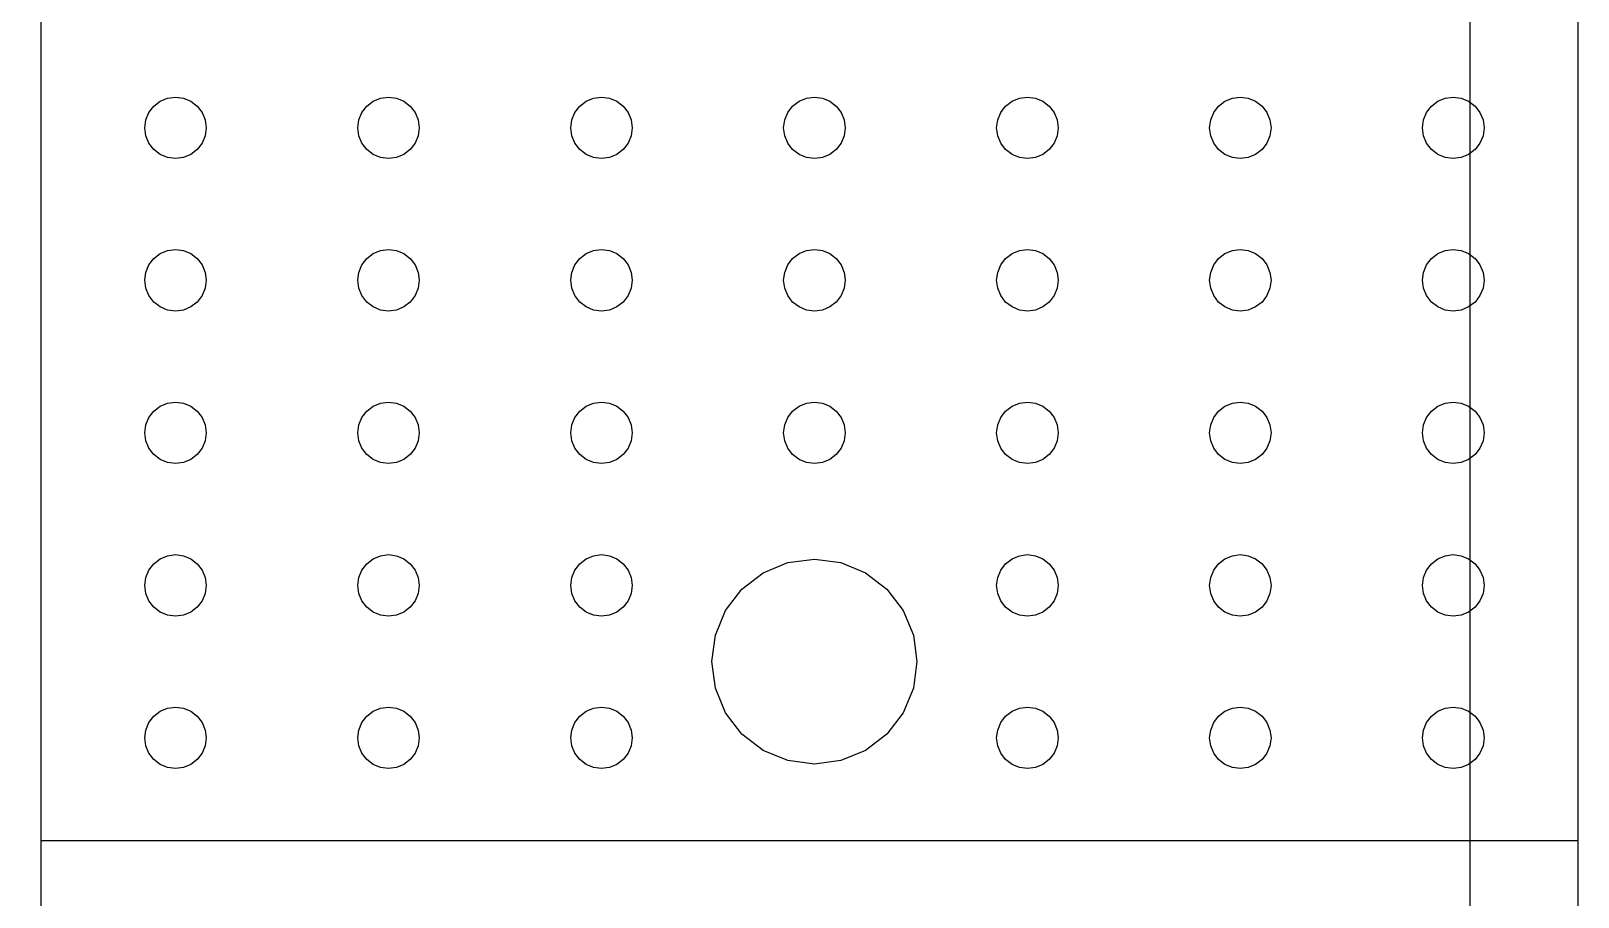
# Model space of a CAD drawing. Header units: millimetres. Extents: x 2562 to 7288, y 778 to 5635.
# Drawn here: x 5868.75 to 5883.85, y 1676.57 to 1685.02 of the extents above; entities that cross this region are included whole.
import ezdxf

# ---------------------------------------------------------------- set-up
doc = ezdxf.new("R2010")
doc.units = ezdxf.units.MM
doc.layers.add('0-gnl-gor3', color=252, linetype='Continuous')
doc.layers.add('2-tef-sabit', color=251, linetype='Continuous')

# ---------------------------------------------------------------- blocks, each defined once
blk = doc.blocks.new('ice well')
at = {"layer": '0-gnl-gor3'}
for p, q in [((62428.94, 6543.76), (62643.93, 6543.76)), ((62643.93, 6393.76), (62643.93, 6543.76)), ((62643.93, 6543.76), (62918.93, 6543.76)), ((62651.38, 6532.15), (62651.86, 6532.77)), ((62651.86, 6532.77), (62652.48, 6533.25)), ((62652.48, 6533.25), (62653.2, 6533.55)), ((62653.2, 6533.55), (62653.98, 6533.65)), ((62653.98, 6533.65), (62654.75, 6533.55)), ((62654.75, 6533.55), (62655.48, 6533.25)), ((62655.48, 6533.25), (62656.1, 6532.77)), ((62656.1, 6532.77), (62656.58, 6532.15)), ((62666.26, 6532.15), (62666.74, 6532.77)), ((62666.74, 6532.77), (62667.36, 6533.25)), ((62667.36, 6533.25), (62668.08, 6533.55)), ((62668.08, 6533.55), (62668.86, 6533.65)), ((62668.86, 6533.65), (62669.64, 6533.55)), ((62669.64, 6533.55), (62670.36, 6533.25)), ((62670.36, 6533.25), (62670.98, 6532.77)), ((62670.98, 6532.77), (62671.46, 6532.15)), ((62681.15, 6532.15), (62681.62, 6532.77)), ((62681.62, 6532.77), (62682.24, 6533.25)), ((62682.24, 6533.25), (62682.97, 6533.55)), ((62682.97, 6533.55), (62683.74, 6533.65)), ((62683.74, 6533.65), (62684.52, 6533.55)), ((62684.52, 6533.55), (62685.24, 6533.25)), ((62685.24, 6533.25), (62685.87, 6532.77)), ((62685.87, 6532.77), (62686.34, 6532.15)), ((62696.03, 6532.15), (62696.51, 6532.77)), ((62696.51, 6532.77), (62697.13, 6533.25)), ((62697.13, 6533.25), (62697.85, 6533.55)), ((62697.85, 6533.55), (62698.63, 6533.65)), ((62698.63, 6533.65), (62699.4, 6533.55)), ((62699.4, 6533.55), (62700.13, 6533.25)), ((62700.13, 6533.25), (62700.75, 6532.77)), ((62700.75, 6532.77), (62701.23, 6532.15)), ((62710.91, 6532.15), (62711.39, 6532.77)), ((62711.39, 6532.77), (62712.01, 6533.25)), ((62712.01, 6533.25), (62712.73, 6533.55)), ((62712.73, 6533.55), (62713.51, 6533.65)), ((62713.51, 6533.65), (62714.29, 6533.55)), ((62714.29, 6533.55), (62715.01, 6533.25)), ((62715.01, 6533.25), (62715.63, 6532.77)), ((62715.63, 6532.77), (62716.11, 6532.15)), ((62650.98, 6530.65), (62651.08, 6531.43)), ((62651.08, 6531.43), (62651.38, 6532.15)), ((62656.58, 6532.15), (62656.88, 6531.43)), ((62656.88, 6531.43), (62656.98, 6530.65)), ((62665.86, 6530.65), (62665.96, 6531.43)), ((62665.96, 6531.43), (62666.26, 6532.15)), ((62671.46, 6532.15), (62671.76, 6531.43)), ((62671.76, 6531.43), (62671.86, 6530.65)), ((62680.74, 6530.65), (62680.85, 6531.43)), ((62680.85, 6531.43), (62681.15, 6532.15)), ((62686.34, 6532.15), (62686.64, 6531.43)), ((62686.64, 6531.43), (62686.74, 6530.65)), ((62695.63, 6530.65), (62695.73, 6531.43)), ((62695.73, 6531.43), (62696.03, 6532.15)), ((62701.23, 6532.15), (62701.53, 6531.43)), ((62701.53, 6531.43), (62701.63, 6530.65)), ((62710.51, 6530.65), (62710.61, 6531.43)), ((62710.61, 6531.43), (62710.91, 6532.15)), ((62716.11, 6532.15), (62716.41, 6531.43)), ((62716.41, 6531.43), (62716.51, 6530.65)), ((62651.08, 6529.87), (62650.98, 6530.65)), ((62651.38, 6529.15), (62651.08, 6529.87)), ((62656.88, 6529.87), (62656.58, 6529.15)), ((62656.98, 6530.65), (62656.88, 6529.87)), ((62665.96, 6529.87), (62665.86, 6530.65)), ((62666.26, 6529.15), (62665.96, 6529.87)), ((62671.76, 6529.87), (62671.46, 6529.15)), ((62671.86, 6530.65), (62671.76, 6529.87)), ((62680.85, 6529.87), (62680.74, 6530.65)), ((62681.15, 6529.15), (62680.85, 6529.87)), ((62686.64, 6529.87), (62686.34, 6529.15)), ((62686.74, 6530.65), (62686.64, 6529.87)), ((62695.73, 6529.87), (62695.63, 6530.65)), ((62696.03, 6529.15), (62695.73, 6529.87)), ((62701.53, 6529.87), (62701.23, 6529.15)), ((62701.63, 6530.65), (62701.53, 6529.87)), ((62710.61, 6529.87), (62710.51, 6530.65)), ((62710.91, 6529.15), (62710.61, 6529.87)), ((62716.41, 6529.87), (62716.11, 6529.15)), ((62716.51, 6530.65), (62716.41, 6529.87)), ((62651.86, 6528.53), (62651.38, 6529.15)), ((62652.48, 6528.05), (62651.86, 6528.53)), ((62653.2, 6527.75), (62652.48, 6528.05)), ((62655.48, 6528.05), (62654.75, 6527.75)), ((62656.1, 6528.53), (62655.48, 6528.05)), ((62656.58, 6529.15), (62656.1, 6528.53)), ((62666.74, 6528.53), (62666.26, 6529.15)), ((62667.36, 6528.05), (62666.74, 6528.53)), ((62668.08, 6527.75), (62667.36, 6528.05)), ((62670.36, 6528.05), (62669.64, 6527.75)), ((62670.98, 6528.53), (62670.36, 6528.05)), ((62671.46, 6529.15), (62670.98, 6528.53)), ((62681.62, 6528.53), (62681.15, 6529.15)), ((62682.24, 6528.05), (62681.62, 6528.53)), ((62682.97, 6527.75), (62682.24, 6528.05)), ((62685.24, 6528.05), (62684.52, 6527.75)), ((62685.87, 6528.53), (62685.24, 6528.05)), ((62686.34, 6529.15), (62685.87, 6528.53)), ((62696.51, 6528.53), (62696.03, 6529.15)), ((62697.13, 6528.05), (62696.51, 6528.53)), ((62697.85, 6527.75), (62697.13, 6528.05)), ((62700.13, 6528.05), (62699.4, 6527.75)), ((62700.75, 6528.53), (62700.13, 6528.05)), ((62701.23, 6529.15), (62700.75, 6528.53)), ((62711.39, 6528.53), (62710.91, 6529.15)), ((62712.01, 6528.05), (62711.39, 6528.53)), ((62712.73, 6527.75), (62712.01, 6528.05)), ((62715.01, 6528.05), (62714.29, 6527.75)), ((62715.63, 6528.53), (62715.01, 6528.05)), ((62716.11, 6529.15), (62715.63, 6528.53)), ((62653.98, 6527.65), (62653.2, 6527.75)), ((62654.75, 6527.75), (62653.98, 6527.65)), ((62668.86, 6527.65), (62668.08, 6527.75)), ((62669.64, 6527.75), (62668.86, 6527.65)), ((62683.74, 6527.65), (62682.97, 6527.75)), ((62684.52, 6527.75), (62683.74, 6527.65)), ((62698.63, 6527.65), (62697.85, 6527.75)), ((62699.4, 6527.75), (62698.63, 6527.65)), ((62713.51, 6527.65), (62712.73, 6527.75)), ((62714.29, 6527.75), (62713.51, 6527.65)), ((62652.48, 6512.46), (62653.2, 6512.76)), ((62653.2, 6512.76), (62653.98, 6512.87)), ((62653.98, 6512.87), (62654.75, 6512.76)), ((62654.75, 6512.76), (62655.48, 6512.46)), ((62667.36, 6512.46), (62668.08, 6512.76)), ((62668.08, 6512.76), (62668.86, 6512.87)), ((62668.86, 6512.87), (62669.64, 6512.76)), ((62669.64, 6512.76), (62670.36, 6512.46)), ((62682.24, 6512.46), (62682.97, 6512.76)), ((62682.97, 6512.76), (62683.74, 6512.87)), ((62683.74, 6512.87), (62684.52, 6512.76)), ((62684.52, 6512.76), (62685.24, 6512.46)), ((62697.13, 6512.46), (62697.85, 6512.76)), ((62697.85, 6512.76), (62698.63, 6512.87)), ((62698.63, 6512.87), (62699.4, 6512.76)), ((62699.4, 6512.76), (62700.13, 6512.46)), ((62712.01, 6512.46), (62712.73, 6512.76)), ((62712.73, 6512.76), (62713.51, 6512.87)), ((62713.51, 6512.87), (62714.29, 6512.76)), ((62714.29, 6512.76), (62715.01, 6512.46)), ((62651.08, 6510.64), (62651.38, 6511.37)), ((62651.38, 6511.37), (62651.86, 6511.99)), ((62651.86, 6511.99), (62652.48, 6512.46)), ((62655.48, 6512.46), (62656.1, 6511.99)), ((62656.1, 6511.99), (62656.58, 6511.37)), ((62656.58, 6511.37), (62656.88, 6510.64)), ((62665.96, 6510.64), (62666.26, 6511.37)), ((62666.26, 6511.37), (62666.74, 6511.99)), ((62666.74, 6511.99), (62667.36, 6512.46)), ((62670.36, 6512.46), (62670.98, 6511.99)), ((62670.98, 6511.99), (62671.46, 6511.37)), ((62671.46, 6511.37), (62671.76, 6510.64)), ((62680.85, 6510.64), (62681.15, 6511.37)), ((62681.15, 6511.37), (62681.62, 6511.99)), ((62681.62, 6511.99), (62682.24, 6512.46)), ((62685.24, 6512.46), (62685.87, 6511.99)), ((62685.87, 6511.99), (62686.34, 6511.37)), ((62686.34, 6511.37), (62686.64, 6510.64)), ((62695.73, 6510.64), (62696.03, 6511.37)), ((62696.03, 6511.37), (62696.51, 6511.99)), ((62696.51, 6511.99), (62697.13, 6512.46)), ((62700.13, 6512.46), (62700.75, 6511.99)), ((62700.75, 6511.99), (62701.23, 6511.37)), ((62701.23, 6511.37), (62701.53, 6510.64)), ((62710.61, 6510.64), (62710.91, 6511.37)), ((62710.91, 6511.37), (62711.39, 6511.99)), ((62711.39, 6511.99), (62712.01, 6512.46)), ((62715.01, 6512.46), (62715.63, 6511.99)), ((62715.63, 6511.99), (62716.11, 6511.37)), ((62716.11, 6511.37), (62716.41, 6510.64)), ((62650.98, 6509.87), (62651.08, 6510.64)), ((62651.08, 6509.09), (62650.98, 6509.87)), ((62656.88, 6510.64), (62656.98, 6509.87)), ((62656.98, 6509.87), (62656.88, 6509.09)), ((62665.86, 6509.87), (62665.96, 6510.64)), ((62665.96, 6509.09), (62665.86, 6509.87)), ((62671.76, 6510.64), (62671.86, 6509.87)), ((62671.86, 6509.87), (62671.76, 6509.09)), ((62680.74, 6509.87), (62680.85, 6510.64)), ((62680.85, 6509.09), (62680.74, 6509.87)), ((62686.64, 6510.64), (62686.74, 6509.87)), ((62686.74, 6509.87), (62686.64, 6509.09)), ((62695.63, 6509.87), (62695.73, 6510.64)), ((62695.73, 6509.09), (62695.63, 6509.87)), ((62701.53, 6510.64), (62701.63, 6509.87)), ((62701.63, 6509.87), (62701.53, 6509.09)), ((62710.51, 6509.87), (62710.61, 6510.64)), ((62710.61, 6509.09), (62710.51, 6509.87)), ((62716.41, 6510.64), (62716.51, 6509.87)), ((62716.51, 6509.87), (62716.41, 6509.09)), ((62651.38, 6508.37), (62651.08, 6509.09)), ((62651.86, 6507.74), (62651.38, 6508.37)), ((62656.58, 6508.37), (62656.1, 6507.74)), ((62656.88, 6509.09), (62656.58, 6508.37)), ((62666.26, 6508.37), (62665.96, 6509.09)), ((62666.74, 6507.74), (62666.26, 6508.37)), ((62671.46, 6508.37), (62670.98, 6507.74)), ((62671.76, 6509.09), (62671.46, 6508.37)), ((62681.15, 6508.37), (62680.85, 6509.09)), ((62681.62, 6507.74), (62681.15, 6508.37)), ((62686.34, 6508.37), (62685.87, 6507.74)), ((62686.64, 6509.09), (62686.34, 6508.37)), ((62696.03, 6508.37), (62695.73, 6509.09)), ((62696.51, 6507.74), (62696.03, 6508.37)), ((62701.23, 6508.37), (62700.75, 6507.74)), ((62701.53, 6509.09), (62701.23, 6508.37)), ((62710.91, 6508.37), (62710.61, 6509.09)), ((62711.39, 6507.74), (62710.91, 6508.37)), ((62716.11, 6508.37), (62715.63, 6507.74)), ((62716.41, 6509.09), (62716.11, 6508.37)), ((62652.48, 6507.27), (62651.86, 6507.74)), ((62653.2, 6506.97), (62652.48, 6507.27)), ((62653.98, 6506.87), (62653.2, 6506.97)), ((62654.75, 6506.97), (62653.98, 6506.87)), ((62655.48, 6507.27), (62654.75, 6506.97)), ((62656.1, 6507.74), (62655.48, 6507.27)), ((62667.36, 6507.27), (62666.74, 6507.74)), ((62668.08, 6506.97), (62667.36, 6507.27)), ((62668.86, 6506.87), (62668.08, 6506.97)), ((62669.64, 6506.97), (62668.86, 6506.87)), ((62670.36, 6507.27), (62669.64, 6506.97)), ((62670.98, 6507.74), (62670.36, 6507.27)), ((62682.24, 6507.27), (62681.62, 6507.74)), ((62682.97, 6506.97), (62682.24, 6507.27)), ((62683.74, 6506.87), (62682.97, 6506.97)), ((62684.52, 6506.97), (62683.74, 6506.87)), ((62685.24, 6507.27), (62684.52, 6506.97)), ((62685.87, 6507.74), (62685.24, 6507.27)), ((62697.13, 6507.27), (62696.51, 6507.74)), ((62697.85, 6506.97), (62697.13, 6507.27)), ((62698.63, 6506.87), (62697.85, 6506.97)), ((62699.4, 6506.97), (62698.63, 6506.87)), ((62700.13, 6507.27), (62699.4, 6506.97)), ((62700.75, 6507.74), (62700.13, 6507.27)), ((62712.01, 6507.27), (62711.39, 6507.74)), ((62712.73, 6506.97), (62712.01, 6507.27)), ((62713.51, 6506.87), (62712.73, 6506.97)), ((62714.29, 6506.97), (62713.51, 6506.87)), ((62715.01, 6507.27), (62714.29, 6506.97)), ((62715.63, 6507.74), (62715.01, 6507.27)), ((62651.86, 6491.2), (62652.48, 6491.68)), ((62652.48, 6491.68), (62653.2, 6491.98)), ((62653.2, 6491.98), (62653.98, 6492.08)), ((62653.98, 6492.08), (62654.75, 6491.98)), ((62654.75, 6491.98), (62655.48, 6491.68)), ((62655.48, 6491.68), (62656.1, 6491.2)), ((62666.74, 6491.2), (62667.36, 6491.68)), ((62667.36, 6491.68), (62668.08, 6491.98)), ((62668.08, 6491.98), (62668.86, 6492.08)), ((62668.86, 6492.08), (62669.64, 6491.98)), ((62669.64, 6491.98), (62670.36, 6491.68)), ((62670.36, 6491.68), (62670.98, 6491.2)), ((62681.62, 6491.2), (62682.24, 6491.68)), ((62682.24, 6491.68), (62682.97, 6491.98)), ((62682.97, 6491.98), (62683.74, 6492.08)), ((62683.74, 6492.08), (62684.52, 6491.98)), ((62684.52, 6491.98), (62685.24, 6491.68)), ((62685.24, 6491.68), (62685.87, 6491.2)), ((62696.51, 6491.2), (62697.13, 6491.68)), ((62697.13, 6491.68), (62697.85, 6491.98)), ((62697.85, 6491.98), (62698.63, 6492.08)), ((62698.63, 6492.08), (62699.4, 6491.98)), ((62699.4, 6491.98), (62700.13, 6491.68)), ((62700.13, 6491.68), (62700.75, 6491.2)), ((62711.39, 6491.2), (62712.01, 6491.68)), ((62712.01, 6491.68), (62712.73, 6491.98)), ((62712.73, 6491.98), (62713.51, 6492.08)), ((62713.51, 6492.08), (62714.29, 6491.98)), ((62714.29, 6491.98), (62715.01, 6491.68)), ((62715.01, 6491.68), (62715.63, 6491.2)), ((62651.08, 6489.86), (62651.38, 6490.58)), ((62651.38, 6490.58), (62651.86, 6491.2)), ((62656.1, 6491.2), (62656.58, 6490.58)), ((62656.58, 6490.58), (62656.88, 6489.86)), ((62665.96, 6489.86), (62666.26, 6490.58)), ((62666.26, 6490.58), (62666.74, 6491.2)), ((62670.98, 6491.2), (62671.46, 6490.58)), ((62671.46, 6490.58), (62671.76, 6489.86)), ((62680.85, 6489.86), (62681.15, 6490.58)), ((62681.15, 6490.58), (62681.62, 6491.2)), ((62685.87, 6491.2), (62686.34, 6490.58)), ((62686.34, 6490.58), (62686.64, 6489.86)), ((62695.73, 6489.86), (62696.03, 6490.58)), ((62696.03, 6490.58), (62696.51, 6491.2)), ((62700.75, 6491.2), (62701.23, 6490.58)), ((62701.23, 6490.58), (62701.53, 6489.86)), ((62710.61, 6489.86), (62710.91, 6490.58)), ((62710.91, 6490.58), (62711.39, 6491.2)), ((62715.63, 6491.2), (62716.11, 6490.58)), ((62716.11, 6490.58), (62716.41, 6489.86)), ((62650.98, 6489.08), (62651.08, 6489.86)), ((62651.08, 6488.3), (62650.98, 6489.08)), ((62656.88, 6489.86), (62656.98, 6489.08)), ((62656.98, 6489.08), (62656.88, 6488.3)), ((62665.86, 6489.08), (62665.96, 6489.86)), ((62665.96, 6488.3), (62665.86, 6489.08)), ((62671.76, 6489.86), (62671.86, 6489.08)), ((62671.86, 6489.08), (62671.76, 6488.3)), ((62680.74, 6489.08), (62680.85, 6489.86)), ((62680.85, 6488.3), (62680.74, 6489.08)), ((62686.64, 6489.86), (62686.74, 6489.08)), ((62686.74, 6489.08), (62686.64, 6488.3)), ((62695.63, 6489.08), (62695.73, 6489.86)), ((62695.73, 6488.3), (62695.63, 6489.08)), ((62701.53, 6489.86), (62701.63, 6489.08)), ((62701.63, 6489.08), (62701.53, 6488.3)), ((62710.51, 6489.08), (62710.61, 6489.86)), ((62710.61, 6488.3), (62710.51, 6489.08)), ((62716.41, 6489.86), (62716.51, 6489.08)), ((62716.51, 6489.08), (62716.41, 6488.3)), ((62651.38, 6487.58), (62651.08, 6488.3)), ((62651.86, 6486.96), (62651.38, 6487.58)), ((62656.58, 6487.58), (62656.1, 6486.96)), ((62656.88, 6488.3), (62656.58, 6487.58)), ((62666.26, 6487.58), (62665.96, 6488.3)), ((62666.74, 6486.96), (62666.26, 6487.58)), ((62671.46, 6487.58), (62670.98, 6486.96)), ((62671.76, 6488.3), (62671.46, 6487.58)), ((62681.15, 6487.58), (62680.85, 6488.3)), ((62681.62, 6486.96), (62681.15, 6487.58)), ((62686.34, 6487.58), (62685.87, 6486.96)), ((62686.64, 6488.3), (62686.34, 6487.58)), ((62696.03, 6487.58), (62695.73, 6488.3)), ((62696.51, 6486.96), (62696.03, 6487.58)), ((62701.23, 6487.58), (62700.75, 6486.96)), ((62701.53, 6488.3), (62701.23, 6487.58)), ((62710.91, 6487.58), (62710.61, 6488.3)), ((62711.39, 6486.96), (62710.91, 6487.58)), ((62716.11, 6487.58), (62715.63, 6486.96)), ((62716.41, 6488.3), (62716.11, 6487.58)), ((62652.48, 6486.48), (62651.86, 6486.96)), ((62653.2, 6486.18), (62652.48, 6486.48)), ((62653.98, 6486.08), (62653.2, 6486.18)), ((62654.75, 6486.18), (62653.98, 6486.08)), ((62655.48, 6486.48), (62654.75, 6486.18)), ((62656.1, 6486.96), (62655.48, 6486.48)), ((62667.36, 6486.48), (62666.74, 6486.96)), ((62668.08, 6486.18), (62667.36, 6486.48)), ((62668.86, 6486.08), (62668.08, 6486.18)), ((62669.64, 6486.18), (62668.86, 6486.08)), ((62670.36, 6486.48), (62669.64, 6486.18)), ((62670.98, 6486.96), (62670.36, 6486.48)), ((62682.24, 6486.48), (62681.62, 6486.96)), ((62682.97, 6486.18), (62682.24, 6486.48)), ((62683.74, 6486.08), (62682.97, 6486.18)), ((62684.52, 6486.18), (62683.74, 6486.08)), ((62685.24, 6486.48), (62684.52, 6486.18)), ((62685.87, 6486.96), (62685.24, 6486.48)), ((62697.13, 6486.48), (62696.51, 6486.96)), ((62697.85, 6486.18), (62697.13, 6486.48)), ((62698.63, 6486.08), (62697.85, 6486.18)), ((62699.4, 6486.18), (62698.63, 6486.08)), ((62700.13, 6486.48), (62699.4, 6486.18)), ((62700.75, 6486.96), (62700.13, 6486.48)), ((62712.01, 6486.48), (62711.39, 6486.96)), ((62712.73, 6486.18), (62712.01, 6486.48)), ((62713.51, 6486.08), (62712.73, 6486.18)), ((62714.29, 6486.18), (62713.51, 6486.08)), ((62715.01, 6486.48), (62714.29, 6486.18)), ((62715.63, 6486.96), (62715.01, 6486.48)), ((62658.83, 6477.96), (62661.42, 6478.3)), ((62661.42, 6478.3), (62664.01, 6477.96)), ((62654.35, 6475.37), (62656.42, 6476.96)), ((62656.42, 6476.96), (62658.83, 6477.96)), ((62664.01, 6477.96), (62666.42, 6476.96)), ((62666.42, 6476.96), (62668.49, 6475.37)), ((62652.76, 6473.3), (62654.35, 6475.37)), ((62668.49, 6475.37), (62670.08, 6473.3)), ((62651.76, 6470.88), (62652.76, 6473.3)), ((62670.08, 6473.3), (62671.08, 6470.88)), ((62651.42, 6468.3), (62651.76, 6470.88)), ((62671.08, 6470.88), (62671.42, 6468.3)), ((62681.62, 6470.42), (62682.24, 6470.89)), ((62682.24, 6470.89), (62682.97, 6471.19)), ((62682.97, 6471.19), (62683.74, 6471.3)), ((62683.74, 6471.3), (62684.52, 6471.19)), ((62684.52, 6471.19), (62685.24, 6470.89)), ((62685.24, 6470.89), (62685.87, 6470.42)), ((62696.51, 6470.42), (62697.13, 6470.89)), ((62697.13, 6470.89), (62697.85, 6471.19)), ((62697.85, 6471.19), (62698.63, 6471.3)), ((62698.63, 6471.3), (62699.4, 6471.19)), ((62699.4, 6471.19), (62700.13, 6470.89)), ((62700.13, 6470.89), (62700.75, 6470.42)), ((62711.39, 6470.42), (62712.01, 6470.89)), ((62712.01, 6470.89), (62712.73, 6471.19)), ((62712.73, 6471.19), (62713.51, 6471.3)), ((62713.51, 6471.3), (62714.29, 6471.19)), ((62714.29, 6471.19), (62715.01, 6470.89)), ((62715.01, 6470.89), (62715.63, 6470.42)), ((62680.74, 6468.3), (62680.85, 6469.07)), ((62680.85, 6469.07), (62681.15, 6469.8)), ((62681.15, 6469.8), (62681.62, 6470.42)), ((62685.87, 6470.42), (62686.34, 6469.8)), ((62686.34, 6469.8), (62686.64, 6469.07)), ((62686.64, 6469.07), (62686.74, 6468.3)), ((62695.63, 6468.3), (62695.73, 6469.07)), ((62695.73, 6469.07), (62696.03, 6469.8)), ((62696.03, 6469.8), (62696.51, 6470.42)), ((62700.75, 6470.42), (62701.23, 6469.8)), ((62701.23, 6469.8), (62701.53, 6469.07)), ((62701.53, 6469.07), (62701.63, 6468.3)), ((62710.51, 6468.3), (62710.61, 6469.07)), ((62710.61, 6469.07), (62710.91, 6469.8)), ((62710.91, 6469.8), (62711.39, 6470.42)), ((62715.63, 6470.42), (62716.11, 6469.8)), ((62716.11, 6469.8), (62716.41, 6469.07)), ((62716.41, 6469.07), (62716.51, 6468.3)), ((62651.76, 6465.71), (62651.42, 6468.3)), ((62671.42, 6468.3), (62671.08, 6465.71)), ((62680.85, 6467.52), (62680.74, 6468.3)), ((62681.15, 6466.8), (62680.85, 6467.52)), ((62686.64, 6467.52), (62686.34, 6466.8)), ((62686.74, 6468.3), (62686.64, 6467.52)), ((62695.73, 6467.52), (62695.63, 6468.3)), ((62696.03, 6466.8), (62695.73, 6467.52)), ((62701.53, 6467.52), (62701.23, 6466.8)), ((62701.63, 6468.3), (62701.53, 6467.52)), ((62710.61, 6467.52), (62710.51, 6468.3)), ((62710.91, 6466.8), (62710.61, 6467.52)), ((62716.41, 6467.52), (62716.11, 6466.8)), ((62716.51, 6468.3), (62716.41, 6467.52)), ((62681.62, 6466.17), (62681.15, 6466.8)), ((62682.24, 6465.7), (62681.62, 6466.17)), ((62685.87, 6466.17), (62685.24, 6465.7)), ((62686.34, 6466.8), (62685.87, 6466.17)), ((62696.51, 6466.17), (62696.03, 6466.8)), ((62697.13, 6465.7), (62696.51, 6466.17)), ((62700.75, 6466.17), (62700.13, 6465.7)), ((62701.23, 6466.8), (62700.75, 6466.17)), ((62711.39, 6466.17), (62710.91, 6466.8)), ((62712.01, 6465.7), (62711.39, 6466.17)), ((62715.63, 6466.17), (62715.01, 6465.7)), ((62716.11, 6466.8), (62715.63, 6466.17)), ((62652.76, 6463.3), (62651.76, 6465.71)), ((62671.08, 6465.71), (62670.08, 6463.3)), ((62682.97, 6465.4), (62682.24, 6465.7)), ((62683.74, 6465.3), (62682.97, 6465.4)), ((62684.52, 6465.4), (62683.74, 6465.3)), ((62685.24, 6465.7), (62684.52, 6465.4)), ((62697.85, 6465.4), (62697.13, 6465.7)), ((62698.63, 6465.3), (62697.85, 6465.4)), ((62699.4, 6465.4), (62698.63, 6465.3)), ((62700.13, 6465.7), (62699.4, 6465.4)), ((62712.73, 6465.4), (62712.01, 6465.7)), ((62713.51, 6465.3), (62712.73, 6465.4)), ((62714.29, 6465.4), (62713.51, 6465.3)), ((62715.01, 6465.7), (62714.29, 6465.4)), ((62654.35, 6461.22), (62652.76, 6463.3)), ((62670.08, 6463.3), (62668.49, 6461.22)), ((62656.42, 6459.64), (62654.35, 6461.22)), ((62668.49, 6461.22), (62666.42, 6459.64)), ((62658.83, 6458.64), (62656.42, 6459.64)), ((62661.42, 6458.3), (62658.83, 6458.64)), ((62664.01, 6458.64), (62661.42, 6458.3)), ((62666.42, 6459.64), (62664.01, 6458.64)), ((62651.38, 6449.01), (62651.86, 6449.63)), ((62651.86, 6449.63), (62652.48, 6450.11)), ((62652.48, 6450.11), (62653.2, 6450.41)), ((62653.2, 6450.41), (62653.98, 6450.51)), ((62653.98, 6450.51), (62654.75, 6450.41)), ((62654.75, 6450.41), (62655.48, 6450.11)), ((62655.48, 6450.11), (62656.1, 6449.63)), ((62656.1, 6449.63), (62656.58, 6449.01)), ((62666.26, 6449.01), (62666.74, 6449.63)), ((62666.74, 6449.63), (62667.36, 6450.11)), ((62667.36, 6450.11), (62668.08, 6450.41)), ((62668.08, 6450.41), (62668.86, 6450.51)), ((62668.86, 6450.51), (62669.64, 6450.41)), ((62669.64, 6450.41), (62670.36, 6450.11)), ((62670.36, 6450.11), (62670.98, 6449.63)), ((62670.98, 6449.63), (62671.46, 6449.01)), ((62681.15, 6449.01), (62681.62, 6449.63)), ((62681.62, 6449.63), (62682.24, 6450.11)), ((62682.24, 6450.11), (62682.97, 6450.41)), ((62682.97, 6450.41), (62683.74, 6450.51)), ((62683.74, 6450.51), (62684.52, 6450.41)), ((62684.52, 6450.41), (62685.24, 6450.11)), ((62685.24, 6450.11), (62685.87, 6449.63)), ((62685.87, 6449.63), (62686.34, 6449.01)), ((62696.03, 6449.01), (62696.51, 6449.63)), ((62696.51, 6449.63), (62697.13, 6450.11)), ((62697.13, 6450.11), (62697.85, 6450.41)), ((62697.85, 6450.41), (62698.63, 6450.51)), ((62698.63, 6450.51), (62699.4, 6450.41)), ((62699.4, 6450.41), (62700.13, 6450.11)), ((62700.13, 6450.11), (62700.75, 6449.63)), ((62700.75, 6449.63), (62701.23, 6449.01)), ((62710.91, 6449.01), (62711.39, 6449.63)), ((62711.39, 6449.63), (62712.01, 6450.11)), ((62712.01, 6450.11), (62712.73, 6450.41)), ((62712.73, 6450.41), (62713.51, 6450.51)), ((62713.51, 6450.51), (62714.29, 6450.41)), ((62714.29, 6450.41), (62715.01, 6450.11)), ((62715.01, 6450.11), (62715.63, 6449.63)), ((62715.63, 6449.63), (62716.11, 6449.01)), ((62650.98, 6447.51), (62651.08, 6448.29)), ((62651.08, 6448.29), (62651.38, 6449.01)), ((62656.58, 6449.01), (62656.88, 6448.29)), ((62656.88, 6448.29), (62656.98, 6447.51)), ((62665.86, 6447.51), (62665.96, 6448.29)), ((62665.96, 6448.29), (62666.26, 6449.01)), ((62671.46, 6449.01), (62671.76, 6448.29)), ((62671.76, 6448.29), (62671.86, 6447.51)), ((62680.74, 6447.51), (62680.85, 6448.29)), ((62680.85, 6448.29), (62681.15, 6449.01)), ((62686.34, 6449.01), (62686.64, 6448.29)), ((62686.64, 6448.29), (62686.74, 6447.51)), ((62695.63, 6447.51), (62695.73, 6448.29)), ((62695.73, 6448.29), (62696.03, 6449.01)), ((62701.23, 6449.01), (62701.53, 6448.29)), ((62701.53, 6448.29), (62701.63, 6447.51)), ((62710.51, 6447.51), (62710.61, 6448.29)), ((62710.61, 6448.29), (62710.91, 6449.01)), ((62716.11, 6449.01), (62716.41, 6448.29)), ((62716.41, 6448.29), (62716.51, 6447.51)), ((62651.08, 6446.73), (62650.98, 6447.51)), ((62651.38, 6446.01), (62651.08, 6446.73)), ((62656.88, 6446.73), (62656.58, 6446.01)), ((62656.98, 6447.51), (62656.88, 6446.73)), ((62665.96, 6446.73), (62665.86, 6447.51)), ((62666.26, 6446.01), (62665.96, 6446.73)), ((62671.76, 6446.73), (62671.46, 6446.01)), ((62671.86, 6447.51), (62671.76, 6446.73)), ((62680.85, 6446.73), (62680.74, 6447.51)), ((62681.15, 6446.01), (62680.85, 6446.73)), ((62686.64, 6446.73), (62686.34, 6446.01)), ((62686.74, 6447.51), (62686.64, 6446.73)), ((62695.73, 6446.73), (62695.63, 6447.51)), ((62696.03, 6446.01), (62695.73, 6446.73)), ((62701.53, 6446.73), (62701.23, 6446.01)), ((62701.63, 6447.51), (62701.53, 6446.73)), ((62710.61, 6446.73), (62710.51, 6447.51)), ((62710.91, 6446.01), (62710.61, 6446.73)), ((62716.41, 6446.73), (62716.11, 6446.01)), ((62716.51, 6447.51), (62716.41, 6446.73)), ((62651.86, 6445.39), (62651.38, 6446.01)), ((62652.48, 6444.91), (62651.86, 6445.39)), ((62653.2, 6444.61), (62652.48, 6444.91)), ((62655.48, 6444.91), (62654.75, 6444.61)), ((62656.1, 6445.39), (62655.48, 6444.91)), ((62656.58, 6446.01), (62656.1, 6445.39)), ((62666.74, 6445.39), (62666.26, 6446.01)), ((62667.36, 6444.91), (62666.74, 6445.39)), ((62668.08, 6444.61), (62667.36, 6444.91)), ((62670.36, 6444.91), (62669.64, 6444.61)), ((62670.98, 6445.39), (62670.36, 6444.91)), ((62671.46, 6446.01), (62670.98, 6445.39)), ((62681.62, 6445.39), (62681.15, 6446.01)), ((62682.24, 6444.91), (62681.62, 6445.39)), ((62682.97, 6444.61), (62682.24, 6444.91)), ((62685.24, 6444.91), (62684.52, 6444.61)), ((62685.87, 6445.39), (62685.24, 6444.91)), ((62686.34, 6446.01), (62685.87, 6445.39)), ((62696.51, 6445.39), (62696.03, 6446.01)), ((62697.13, 6444.91), (62696.51, 6445.39)), ((62697.85, 6444.61), (62697.13, 6444.91)), ((62700.13, 6444.91), (62699.4, 6444.61)), ((62700.75, 6445.39), (62700.13, 6444.91)), ((62701.23, 6446.01), (62700.75, 6445.39)), ((62711.39, 6445.39), (62710.91, 6446.01)), ((62712.01, 6444.91), (62711.39, 6445.39)), ((62712.73, 6444.61), (62712.01, 6444.91)), ((62715.01, 6444.91), (62714.29, 6444.61)), ((62715.63, 6445.39), (62715.01, 6444.91)), ((62716.11, 6446.01), (62715.63, 6445.39)), ((62653.98, 6444.51), (62653.2, 6444.61)), ((62654.75, 6444.61), (62653.98, 6444.51)), ((62668.86, 6444.51), (62668.08, 6444.61)), ((62669.64, 6444.61), (62668.86, 6444.51)), ((62683.74, 6444.51), (62682.97, 6444.61)), ((62684.52, 6444.61), (62683.74, 6444.51)), ((62698.63, 6444.51), (62697.85, 6444.61)), ((62699.4, 6444.61), (62698.63, 6444.51)), ((62713.51, 6444.51), (62712.73, 6444.61)), ((62714.29, 6444.61), (62713.51, 6444.51)), ((62653.2, 6429.62), (62653.98, 6429.73)), ((62653.98, 6429.73), (62654.75, 6429.62)), ((62668.08, 6429.62), (62668.86, 6429.73)), ((62668.86, 6429.73), (62669.64, 6429.62)), ((62682.97, 6429.62), (62683.74, 6429.73)), ((62683.74, 6429.73), (62684.52, 6429.62)), ((62697.85, 6429.62), (62698.63, 6429.73)), ((62698.63, 6429.73), (62699.4, 6429.62)), ((62712.73, 6429.62), (62713.51, 6429.73)), ((62713.51, 6429.73), (62714.29, 6429.62)), ((62651.08, 6427.5), (62651.38, 6428.23)), ((62651.38, 6428.23), (62651.86, 6428.85)), ((62651.86, 6428.85), (62652.48, 6429.32)), ((62652.48, 6429.32), (62653.2, 6429.62)), ((62654.75, 6429.62), (62655.48, 6429.32)), ((62655.48, 6429.32), (62656.1, 6428.85)), ((62656.1, 6428.85), (62656.58, 6428.23)), ((62656.58, 6428.23), (62656.88, 6427.5)), ((62665.96, 6427.5), (62666.26, 6428.23)), ((62666.26, 6428.23), (62666.74, 6428.85)), ((62666.74, 6428.85), (62667.36, 6429.32)), ((62667.36, 6429.32), (62668.08, 6429.62)), ((62669.64, 6429.62), (62670.36, 6429.32)), ((62670.36, 6429.32), (62670.98, 6428.85)), ((62670.98, 6428.85), (62671.46, 6428.23)), ((62671.46, 6428.23), (62671.76, 6427.5)), ((62680.85, 6427.5), (62681.15, 6428.23)), ((62681.15, 6428.23), (62681.62, 6428.85)), ((62681.62, 6428.85), (62682.24, 6429.32)), ((62682.24, 6429.32), (62682.97, 6429.62)), ((62684.52, 6429.62), (62685.24, 6429.32)), ((62685.24, 6429.32), (62685.87, 6428.85)), ((62685.87, 6428.85), (62686.34, 6428.23)), ((62686.34, 6428.23), (62686.64, 6427.5)), ((62695.73, 6427.5), (62696.03, 6428.23)), ((62696.03, 6428.23), (62696.51, 6428.85)), ((62696.51, 6428.85), (62697.13, 6429.32)), ((62697.13, 6429.32), (62697.85, 6429.62)), ((62699.4, 6429.62), (62700.13, 6429.32)), ((62700.13, 6429.32), (62700.75, 6428.85)), ((62700.75, 6428.85), (62701.23, 6428.23)), ((62701.23, 6428.23), (62701.53, 6427.5)), ((62710.61, 6427.5), (62710.91, 6428.23)), ((62710.91, 6428.23), (62711.39, 6428.85)), ((62711.39, 6428.85), (62712.01, 6429.32)), ((62712.01, 6429.32), (62712.73, 6429.62)), ((62714.29, 6429.62), (62715.01, 6429.32)), ((62715.01, 6429.32), (62715.63, 6428.85)), ((62715.63, 6428.85), (62716.11, 6428.23)), ((62716.11, 6428.23), (62716.41, 6427.5)), ((62650.98, 6426.73), (62651.08, 6427.5)), ((62651.08, 6425.95), (62650.98, 6426.73)), ((62656.88, 6427.5), (62656.98, 6426.73)), ((62656.98, 6426.73), (62656.88, 6425.95)), ((62665.86, 6426.73), (62665.96, 6427.5)), ((62665.96, 6425.95), (62665.86, 6426.73)), ((62671.76, 6427.5), (62671.86, 6426.73)), ((62671.86, 6426.73), (62671.76, 6425.95)), ((62680.74, 6426.73), (62680.85, 6427.5)), ((62680.85, 6425.95), (62680.74, 6426.73)), ((62686.64, 6427.5), (62686.74, 6426.73)), ((62686.74, 6426.73), (62686.64, 6425.95)), ((62695.63, 6426.73), (62695.73, 6427.5)), ((62695.73, 6425.95), (62695.63, 6426.73)), ((62701.53, 6427.5), (62701.63, 6426.73)), ((62701.63, 6426.73), (62701.53, 6425.95)), ((62710.51, 6426.73), (62710.61, 6427.5)), ((62710.61, 6425.95), (62710.51, 6426.73)), ((62716.41, 6427.5), (62716.51, 6426.73)), ((62716.51, 6426.73), (62716.41, 6425.95)), ((62651.38, 6425.23), (62651.08, 6425.95)), ((62651.86, 6424.6), (62651.38, 6425.23)), ((62656.58, 6425.23), (62656.1, 6424.6)), ((62656.88, 6425.95), (62656.58, 6425.23)), ((62666.26, 6425.23), (62665.96, 6425.95)), ((62666.74, 6424.6), (62666.26, 6425.23)), ((62671.46, 6425.23), (62670.98, 6424.6)), ((62671.76, 6425.95), (62671.46, 6425.23)), ((62681.15, 6425.23), (62680.85, 6425.95)), ((62681.62, 6424.6), (62681.15, 6425.23)), ((62686.34, 6425.23), (62685.87, 6424.6)), ((62686.64, 6425.95), (62686.34, 6425.23)), ((62696.03, 6425.23), (62695.73, 6425.95)), ((62696.51, 6424.6), (62696.03, 6425.23)), ((62701.23, 6425.23), (62700.75, 6424.6)), ((62701.53, 6425.95), (62701.23, 6425.23)), ((62710.91, 6425.23), (62710.61, 6425.95)), ((62711.39, 6424.6), (62710.91, 6425.23)), ((62716.11, 6425.23), (62715.63, 6424.6)), ((62716.41, 6425.95), (62716.11, 6425.23)), ((62652.48, 6424.13), (62651.86, 6424.6)), ((62653.2, 6423.83), (62652.48, 6424.13)), ((62653.98, 6423.73), (62653.2, 6423.83)), ((62654.75, 6423.83), (62653.98, 6423.73)), ((62655.48, 6424.13), (62654.75, 6423.83)), ((62656.1, 6424.6), (62655.48, 6424.13)), ((62667.36, 6424.13), (62666.74, 6424.6)), ((62668.08, 6423.83), (62667.36, 6424.13)), ((62668.86, 6423.73), (62668.08, 6423.83)), ((62669.64, 6423.83), (62668.86, 6423.73)), ((62670.36, 6424.13), (62669.64, 6423.83)), ((62670.98, 6424.6), (62670.36, 6424.13)), ((62682.24, 6424.13), (62681.62, 6424.6)), ((62682.97, 6423.83), (62682.24, 6424.13)), ((62683.74, 6423.73), (62682.97, 6423.83)), ((62684.52, 6423.83), (62683.74, 6423.73)), ((62685.24, 6424.13), (62684.52, 6423.83)), ((62685.87, 6424.6), (62685.24, 6424.13)), ((62697.13, 6424.13), (62696.51, 6424.6)), ((62697.85, 6423.83), (62697.13, 6424.13)), ((62698.63, 6423.73), (62697.85, 6423.83)), ((62699.4, 6423.83), (62698.63, 6423.73)), ((62700.13, 6424.13), (62699.4, 6423.83)), ((62700.75, 6424.6), (62700.13, 6424.13)), ((62712.01, 6424.13), (62711.39, 6424.6)), ((62712.73, 6423.83), (62712.01, 6424.13)), ((62713.51, 6423.73), (62712.73, 6423.83)), ((62714.29, 6423.83), (62713.51, 6423.73)), ((62715.01, 6424.13), (62714.29, 6423.83)), ((62715.63, 6424.6), (62715.01, 6424.13)), ((62651.86, 6408.06), (62652.48, 6408.54)), ((62652.48, 6408.54), (62653.2, 6408.84)), ((62653.2, 6408.84), (62653.98, 6408.94)), ((62653.98, 6408.94), (62654.75, 6408.84)), ((62654.75, 6408.84), (62655.48, 6408.54)), ((62655.48, 6408.54), (62656.1, 6408.06)), ((62666.74, 6408.06), (62667.36, 6408.54)), ((62667.36, 6408.54), (62668.08, 6408.84)), ((62668.08, 6408.84), (62668.86, 6408.94)), ((62668.86, 6408.94), (62669.64, 6408.84)), ((62669.64, 6408.84), (62670.36, 6408.54)), ((62670.36, 6408.54), (62670.98, 6408.06)), ((62681.62, 6408.06), (62682.24, 6408.54)), ((62682.24, 6408.54), (62682.97, 6408.84)), ((62682.97, 6408.84), (62683.74, 6408.94)), ((62683.74, 6408.94), (62684.52, 6408.84)), ((62684.52, 6408.84), (62685.24, 6408.54)), ((62685.24, 6408.54), (62685.87, 6408.06)), ((62696.51, 6408.06), (62697.13, 6408.54)), ((62697.13, 6408.54), (62697.85, 6408.84)), ((62697.85, 6408.84), (62698.63, 6408.94)), ((62698.63, 6408.94), (62699.4, 6408.84)), ((62699.4, 6408.84), (62700.13, 6408.54)), ((62700.13, 6408.54), (62700.75, 6408.06)), ((62711.39, 6408.06), (62712.01, 6408.54)), ((62712.01, 6408.54), (62712.73, 6408.84)), ((62712.73, 6408.84), (62713.51, 6408.94)), ((62713.51, 6408.94), (62714.29, 6408.84)), ((62714.29, 6408.84), (62715.01, 6408.54)), ((62715.01, 6408.54), (62715.63, 6408.06)), ((62651.08, 6406.72), (62651.38, 6407.44)), ((62651.38, 6407.44), (62651.86, 6408.06)), ((62656.1, 6408.06), (62656.58, 6407.44)), ((62656.58, 6407.44), (62656.88, 6406.72)), ((62665.96, 6406.72), (62666.26, 6407.44)), ((62666.26, 6407.44), (62666.74, 6408.06)), ((62670.98, 6408.06), (62671.46, 6407.44)), ((62671.46, 6407.44), (62671.76, 6406.72)), ((62680.85, 6406.72), (62681.15, 6407.44)), ((62681.15, 6407.44), (62681.62, 6408.06)), ((62685.87, 6408.06), (62686.34, 6407.44)), ((62686.34, 6407.44), (62686.64, 6406.72)), ((62695.73, 6406.72), (62696.03, 6407.44)), ((62696.03, 6407.44), (62696.51, 6408.06)), ((62700.75, 6408.06), (62701.23, 6407.44)), ((62701.23, 6407.44), (62701.53, 6406.72)), ((62710.61, 6406.72), (62710.91, 6407.44)), ((62710.91, 6407.44), (62711.39, 6408.06)), ((62715.63, 6408.06), (62716.11, 6407.44)), ((62716.11, 6407.44), (62716.41, 6406.72)), ((62650.98, 6405.94), (62651.08, 6406.72)), ((62651.08, 6405.16), (62650.98, 6405.94)), ((62656.88, 6406.72), (62656.98, 6405.94)), ((62656.98, 6405.94), (62656.88, 6405.16)), ((62665.86, 6405.94), (62665.96, 6406.72)), ((62665.96, 6405.16), (62665.86, 6405.94)), ((62671.76, 6406.72), (62671.86, 6405.94)), ((62671.86, 6405.94), (62671.76, 6405.16)), ((62680.74, 6405.94), (62680.85, 6406.72)), ((62680.85, 6405.16), (62680.74, 6405.94)), ((62686.64, 6406.72), (62686.74, 6405.94)), ((62686.74, 6405.94), (62686.64, 6405.16)), ((62695.63, 6405.94), (62695.73, 6406.72)), ((62695.73, 6405.16), (62695.63, 6405.94)), ((62701.53, 6406.72), (62701.63, 6405.94)), ((62701.63, 6405.94), (62701.53, 6405.16)), ((62710.51, 6405.94), (62710.61, 6406.72)), ((62710.61, 6405.16), (62710.51, 6405.94)), ((62716.41, 6406.72), (62716.51, 6405.94)), ((62716.51, 6405.94), (62716.41, 6405.16)), ((62651.38, 6404.44), (62651.08, 6405.16)), ((62651.86, 6403.82), (62651.38, 6404.44)), ((62656.58, 6404.44), (62656.1, 6403.82)), ((62656.88, 6405.16), (62656.58, 6404.44)), ((62666.26, 6404.44), (62665.96, 6405.16)), ((62666.74, 6403.82), (62666.26, 6404.44)), ((62671.46, 6404.44), (62670.98, 6403.82)), ((62671.76, 6405.16), (62671.46, 6404.44)), ((62681.15, 6404.44), (62680.85, 6405.16)), ((62681.62, 6403.82), (62681.15, 6404.44)), ((62686.34, 6404.44), (62685.87, 6403.82)), ((62686.64, 6405.16), (62686.34, 6404.44)), ((62696.03, 6404.44), (62695.73, 6405.16)), ((62696.51, 6403.82), (62696.03, 6404.44)), ((62701.23, 6404.44), (62700.75, 6403.82)), ((62701.53, 6405.16), (62701.23, 6404.44)), ((62710.91, 6404.44), (62710.61, 6405.16)), ((62711.39, 6403.82), (62710.91, 6404.44)), ((62716.11, 6404.44), (62715.63, 6403.82)), ((62716.41, 6405.16), (62716.11, 6404.44)), ((62652.48, 6403.34), (62651.86, 6403.82)), ((62653.2, 6403.04), (62652.48, 6403.34)), ((62653.98, 6402.94), (62653.2, 6403.04)), ((62654.75, 6403.04), (62653.98, 6402.94)), ((62655.48, 6403.34), (62654.75, 6403.04)), ((62656.1, 6403.82), (62655.48, 6403.34)), ((62667.36, 6403.34), (62666.74, 6403.82)), ((62668.08, 6403.04), (62667.36, 6403.34)), ((62668.86, 6402.94), (62668.08, 6403.04)), ((62669.64, 6403.04), (62668.86, 6402.94)), ((62670.36, 6403.34), (62669.64, 6403.04)), ((62670.98, 6403.82), (62670.36, 6403.34)), ((62682.24, 6403.34), (62681.62, 6403.82)), ((62682.97, 6403.04), (62682.24, 6403.34)), ((62683.74, 6402.94), (62682.97, 6403.04)), ((62684.52, 6403.04), (62683.74, 6402.94)), ((62685.24, 6403.34), (62684.52, 6403.04)), ((62685.87, 6403.82), (62685.24, 6403.34)), ((62697.13, 6403.34), (62696.51, 6403.82)), ((62697.85, 6403.04), (62697.13, 6403.34)), ((62698.63, 6402.94), (62697.85, 6403.04)), ((62699.4, 6403.04), (62698.63, 6402.94)), ((62700.13, 6403.34), (62699.4, 6403.04)), ((62700.75, 6403.82), (62700.13, 6403.34)), ((62712.01, 6403.34), (62711.39, 6403.82)), ((62712.73, 6403.04), (62712.01, 6403.34)), ((62713.51, 6402.94), (62712.73, 6403.04)), ((62714.29, 6403.04), (62713.51, 6402.94)), ((62715.01, 6403.34), (62714.29, 6403.04)), ((62715.63, 6403.82), (62715.01, 6403.34)), ((62403.94, 6393.75), (62643.93, 6393.76)), ((62643.93, 6393.76), (62918.93, 6393.76))]:
    blk.add_line(p, q, dxfattribs=at)
blk = doc.blocks.new('DELIUNIT')
at = {"layer": '0-gnl-gor3', "xscale": 0.1, "yscale": 0.1, "zscale": 0.1, "rotation": 180}
blk.add_blockref('ice well', (6032.873, 639.376), dxfattribs=at)

msp = doc.modelspace()

# ---------------------------------------------------------------- linework, layer by layer
at = {"layer": '2-tef-sabit', "ltscale": 7}
msp.add_lwpolyline([(5882.799, 1754.621), (5882.799, 1424.602), (5771.594, 1424.602), (5771.594, 1754.621)], close=True, dxfattribs=at)

# ---------------------------------------------------------------- block references
at = {"layer": '2-tef-sabit', "rotation": 270}
msp.add_blockref('DELIUNIT', (5883.854, 1445.602), dxfattribs=at)

doc.saveas('drawing.dxf')
